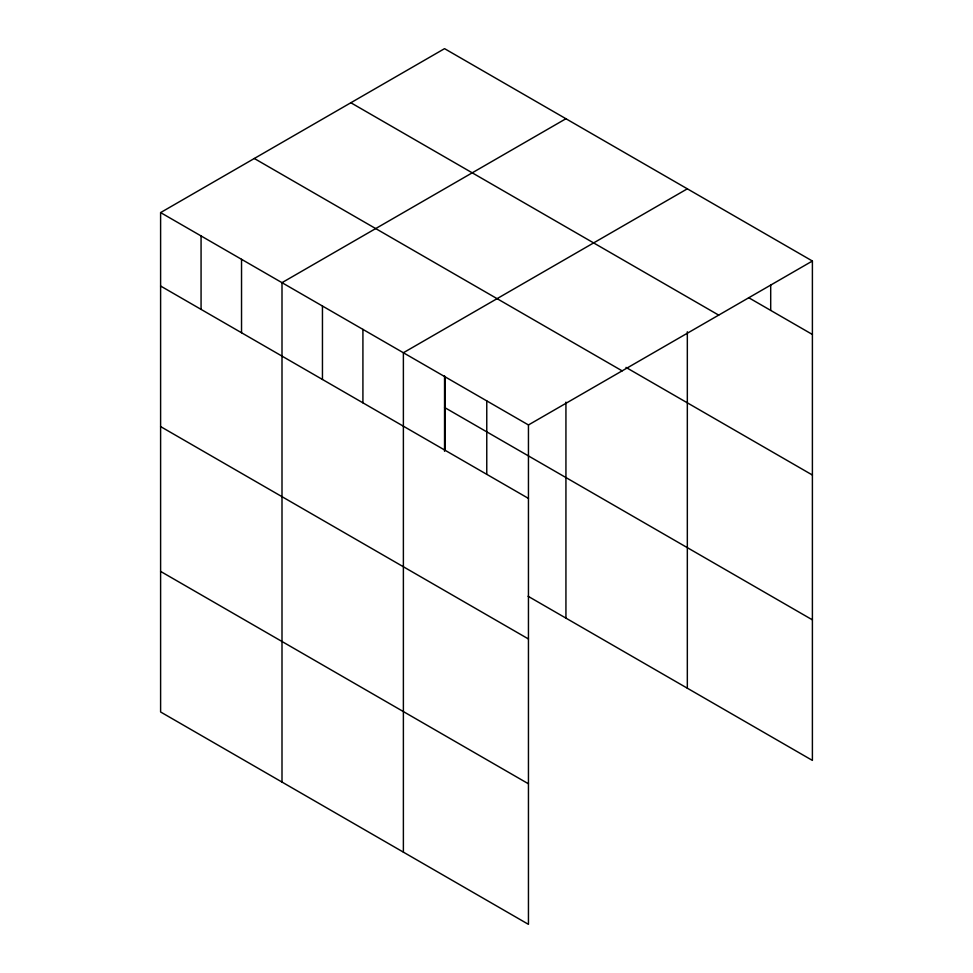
<?xml version="1.0" encoding="UTF-8"?>
<svg xmlns="http://www.w3.org/2000/svg" width="973" height="973" viewBox="0 0 973 973"><rect width="100%" height="100%" fill="white"/><g stroke="black" fill="none" stroke-linecap="round" stroke-linejoin="round"><path stroke-width="1.46" d="M160.606 212.588L528.448 424.958L528.448 924.35L160.606 711.981L160.606 212.588L444.552 48.65L812.394 261.019L812.394 760.412L528.084 596.267M565.933 118.73L282 282.669L282 782.061M687.327 188.823L403.381 352.749L403.381 852.141M528.448 424.958L812.394 261.019M748.553 297.616L812.394 334.469M350.852 102.749L718.694 315.118M625.98 367.405L812.394 475.031M254.306 158.49L622.148 370.859M444.552 407.48L812.394 619.85M160.606 286.026L528.448 498.407M160.606 426.588L528.448 638.969M160.606 571.406L528.448 783.788M770.701 284.919L770.701 310.399M687.327 331.781L687.327 688.203M565.933 402.129L565.933 618.123M486.768 400.888L486.768 474.338M445.075 376.819L445.075 450.268M444.552 375.797L444.552 451.314M362.917 329.385L362.917 402.834M322.452 306.033L322.452 379.47M241.535 259.305L241.535 332.754M201.07 235.94L201.07 309.39"/></g></svg>
